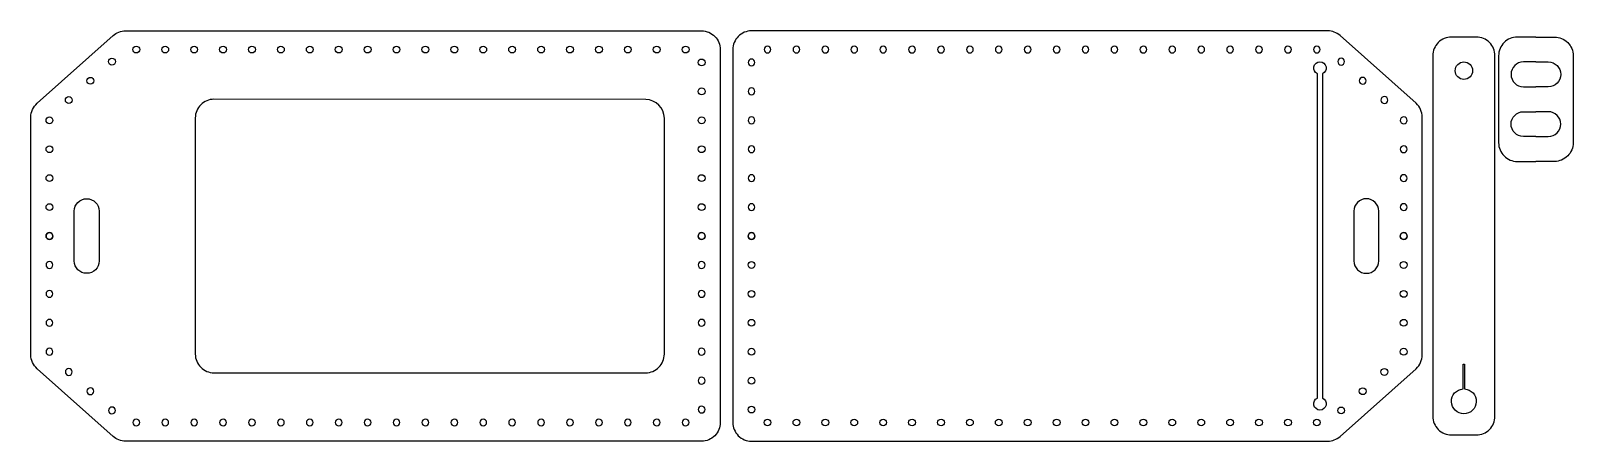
# Model space of a CAD drawing. Header units: millimetres. Extents: x 83 to 331, y 85 to 151.
import ezdxf

# ---------------------------------------------------------------- set-up
doc = ezdxf.new("R2010")
doc.units = ezdxf.units.MM
doc.header["$MEASUREMENT"] = 0

# ---------------------------------------------------------------- blocks, each defined once
blk = doc.blocks.new('*U14')
blk.add_circle((0, 0), 0.55)
blk = doc.blocks.new('*U15')
at = {"color": 0, "linetype": 'ByBlock', "lineweight": -2, "transparency": 16777216}
for p, rotation in [((83.28, 146.4), 41.69934181988909), ((178.19, 146.26), 269.9999999999999), ((79.81, 143.31), 41.69934181988909), ((178.19, 141.61), 269.9999999999999), ((76.33, 140.21), 41.69934181988909), ((73.22, 136.95), 90), ((178.19, 136.95), 269.9999999999999), ((73.22, 132.3), 90), ((178.19, 132.3), 269.9999999999999), ((73.22, 127.65), 90), ((178.19, 127.65), 269.9999999999999), ((73.22, 122.99), 90), ((178.19, 122.99), 269.9999999999999), ((73.22, 118.34), 90), ((178.19, 118.34), 269.9999999999999)]:
    blk.add_blockref('*U14', p, dxfattribs=dict(at, rotation=rotation))
for p in [(87.2, 148.34), (91.85, 148.34), (96.51, 148.34), (101.16, 148.34), (105.81, 148.34), (110.47, 148.34), (115.12, 148.34), (119.77, 148.34), (124.43, 148.34), (129.08, 148.34), (133.73, 148.34), (138.39, 148.34), (143.04, 148.34), (147.69, 148.34), (152.35, 148.34), (157, 148.34), (161.66, 148.34), (166.31, 148.34), (170.96, 148.34), (175.62, 148.34)]:
    blk.add_blockref('*U14', p, dxfattribs=at)
blk = doc.blocks.new('*U16')
blk.add_circle((0, 0), 0.55)
blk = doc.blocks.new('*U17')
at = {"color": 0, "linetype": 'ByBlock', "lineweight": -2, "transparency": 16777216}
for p, rotation in [((83.28, 146.4), 41.69934181988909), ((178.19, 146.26), 269.9999999999999), ((79.81, 143.31), 41.69934181988909), ((178.19, 141.61), 269.9999999999999), ((76.33, 140.21), 41.69934181988909), ((73.22, 136.95), 90), ((178.19, 136.95), 269.9999999999999), ((73.22, 132.3), 90), ((178.19, 132.3), 269.9999999999999), ((73.22, 127.65), 90), ((178.19, 127.65), 269.9999999999999), ((73.22, 122.99), 90), ((178.19, 122.99), 269.9999999999999), ((73.22, 118.34), 90), ((178.19, 118.34), 269.9999999999999)]:
    blk.add_blockref('*U16', p, dxfattribs=dict(at, rotation=rotation))
for p in [(87.2, 148.34), (91.85, 148.34), (96.51, 148.34), (101.16, 148.34), (105.81, 148.34), (110.47, 148.34), (115.12, 148.34), (119.77, 148.34), (124.43, 148.34), (129.08, 148.34), (133.73, 148.34), (138.39, 148.34), (143.04, 148.34), (147.69, 148.34), (152.35, 148.34), (157, 148.34), (161.66, 148.34), (166.31, 148.34), (170.96, 148.34), (175.62, 148.34)]:
    blk.add_blockref('*U16', p, dxfattribs=at)
blk = doc.blocks.new('*U30')
blk.add_circle((0, 0), 0.55)
blk = doc.blocks.new('*U31')
at = {"color": 0, "linetype": 'ByBlock', "lineweight": -2, "transparency": 16777216}
for p, rotation in [((83.28, 146.4), 41.69934181988909), ((178.19, 146.26), 269.9999999999999), ((79.81, 143.31), 41.69934181988909), ((178.19, 141.61), 269.9999999999999), ((76.33, 140.21), 41.69934181988909), ((73.22, 136.95), 90), ((178.19, 136.95), 269.9999999999999), ((73.22, 132.3), 90), ((178.19, 132.3), 269.9999999999999), ((73.22, 127.65), 90), ((178.19, 127.65), 269.9999999999999), ((73.22, 122.99), 90), ((178.19, 122.99), 269.9999999999999), ((73.22, 118.34), 90), ((178.19, 118.34), 269.9999999999999)]:
    blk.add_blockref('*U30', p, dxfattribs=dict(at, rotation=rotation))
for p in [(87.2, 148.34), (91.85, 148.34), (96.51, 148.34), (101.16, 148.34), (105.81, 148.34), (110.47, 148.34), (115.12, 148.34), (119.77, 148.34), (124.43, 148.34), (129.08, 148.34), (133.73, 148.34), (138.39, 148.34), (143.04, 148.34), (147.69, 148.34), (152.35, 148.34), (157, 148.34), (161.66, 148.34), (166.31, 148.34), (170.96, 148.34), (175.62, 148.34)]:
    blk.add_blockref('*U30', p, dxfattribs=at)
blk = doc.blocks.new('*U32')
blk.add_circle((0, 0), 0.55)
blk = doc.blocks.new('*U33')
at = {"color": 0, "linetype": 'ByBlock', "lineweight": -2, "transparency": 16777216}
for p, rotation in [((83.28, 146.4), 41.69934181988909), ((178.19, 146.26), 269.9999999999999), ((79.81, 143.31), 41.69934181988909), ((178.19, 141.61), 269.9999999999999), ((76.33, 140.21), 41.69934181988909), ((73.22, 136.95), 90), ((178.19, 136.95), 269.9999999999999), ((73.22, 132.3), 90), ((178.19, 132.3), 269.9999999999999), ((73.22, 127.65), 90), ((178.19, 127.65), 269.9999999999999), ((73.22, 122.99), 90), ((178.19, 122.99), 269.9999999999999), ((73.22, 118.34), 90), ((178.19, 118.34), 269.9999999999999)]:
    blk.add_blockref('*U32', p, dxfattribs=dict(at, rotation=rotation))
for p in [(87.2, 148.34), (91.85, 148.34), (96.51, 148.34), (101.16, 148.34), (105.81, 148.34), (110.47, 148.34), (115.12, 148.34), (119.77, 148.34), (124.43, 148.34), (129.08, 148.34), (133.73, 148.34), (138.39, 148.34), (143.04, 148.34), (147.69, 148.34), (152.35, 148.34), (157, 148.34), (161.66, 148.34), (166.31, 148.34), (170.96, 148.34), (175.62, 148.34)]:
    blk.add_blockref('*U32', p, dxfattribs=at)

msp = doc.modelspace()

# ---------------------------------------------------------------- linework, layer by layer
for p, q in [((324.94, 149.66), (323.94, 149.66)), ((324.94, 149.66), (325.94, 149.66)), ((322.94, 137.66), (324.94, 137.66)), ((326.94, 137.66), (324.94, 137.66))]:
    msp.add_line(p, q)
for points in [[(83.7, 139.01), (95.93, 149.9, -0.183982), (97.92, 150.66), (190.66, 150.66, -0.414214), (193.66, 147.66), (193.66, 87.66, -0.414214), (190.66, 84.66), (97.92, 84.66, -0.183982), (95.93, 85.42), (83.7, 96.32, -0.213928), (82.69, 98.56), (82.69, 136.77, -0.213928)], [(305.65, 139.01), (293.42, 149.9, 0.183982), (291.42, 150.66), (198.68, 150.66, 0.414214), (195.68, 147.66), (195.68, 87.66, 0.414214), (198.68, 84.66), (291.42, 84.66, 0.183982), (293.42, 85.42), (305.65, 96.32, 0.213928), (306.65, 98.56), (306.65, 136.77, 0.213928)], [(311.35, 85.66), (315.35, 85.66, 0.414214), (318.35, 88.66), (318.35, 146.66, 0.414214), (315.35, 149.66), (311.35, 149.66, 0.414214), (308.35, 146.66), (308.35, 88.66, 0.414214)], [(290.58, 143.75), (290.58, 91.58, -4.791288), (289.78, 91.58), (289.78, 143.75, -4.791288)], [(181.66, 139.61), (112.16, 139.66, 0.414423), (109.16, 136.66), (109.16, 98.66, 0.414214), (112.16, 95.66), (181.66, 95.66, 0.414214), (184.66, 98.66), (184.66, 136.61, 0.414004)], [(313.22, 93.06), (313.22, 97.06), (313.47, 97.06), (313.47, 93.06, -31.968719)]]:
    msp.add_lwpolyline(points, format="xyb", close=True)
for points in [[(323.94, 149.66), (321.94, 149.66, 0.414214), (318.94, 146.66), (318.94, 132.66, 0.414214), (321.94, 129.66), (324.94, 129.66)], [(325.94, 149.66), (327.94, 149.66, -0.414214), (330.94, 146.66), (330.94, 132.66, -0.414214), (327.94, 129.66), (324.94, 129.66)], [(322.94, 145.66, 1), (322.94, 141.66), (324.94, 141.66)], [(326.94, 145.66, -1), (326.94, 141.66), (324.94, 141.66)], [(324.94, 133.66), (322.94, 133.66, -1), (322.94, 137.66)], [(324.94, 133.66), (326.94, 133.66, 1), (326.94, 137.66)], [(89.69, 121.66, -1), (93.69, 121.66), (93.69, 113.66, -0.414214)], [(93.69, 113.66, -1), (89.69, 113.66), (89.69, 121.66, -0.414214)], [(299.65, 121.66, 1), (295.65, 121.66), (295.65, 113.66, 0.414214)], [(295.65, 113.66, 1), (299.65, 113.66), (299.65, 121.66, 0.414214)]]:
    msp.add_lwpolyline(points, format="xyb")
for points in [[(324.94, 145.66), (322.94, 145.66)], [(324.94, 145.66), (326.94, 145.66)]]:
    msp.add_lwpolyline(points)
msp.add_circle((313.35, 144.26), 1.4)

# ---------------------------------------------------------------- block references
msp.add_blockref('*U15', (12.47, -0.68))
at = {"xscale": -1}
msp.add_blockref('*U31', (376.88, -0.68), dxfattribs=at)
at = {"xscale": -1, "rotation": 180}
msp.add_blockref('*U17', (12.47, 236), dxfattribs=at)
at = {"rotation": 180}
msp.add_blockref('*U33', (376.88, 236), dxfattribs=at)

doc.saveas('drawing.dxf')
